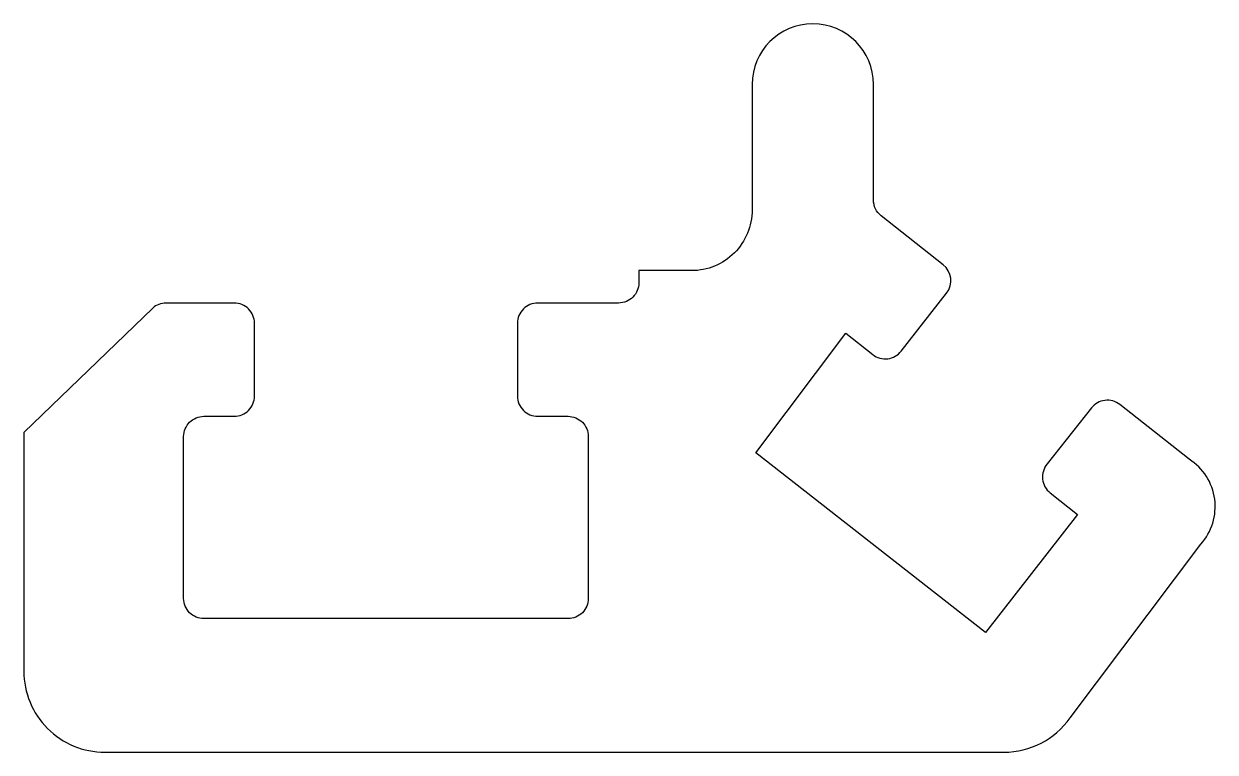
# Model space of a CAD drawing. Extents: x 379.6 to 409, y -61.1 to -43.1.
import ezdxf

# ---------------------------------------------------------------- set-up
doc = ezdxf.new("R2010")
doc.units = 0
doc.layers.add('ANA', color=220, linetype='CONTINUOUS')

msp = doc.modelspace()

# ---------------------------------------------------------------- linework, layer by layer
at = {"layer": 'ANA', "color": 0}
msp.add_line((392.82, -52.773), (393.02, -52.773), dxfattribs=at)
msp.add_lwpolyline([(392.27, -52.773), (393.02, -52.773, -0.414214), (393.52, -53.273), (393.52, -57.273, -0.414214), (393.02, -57.773), (384.02, -57.773, -0.414214), (383.52, -57.273), (383.52, -53.273, -0.414214), (384.02, -52.773), (384.77, -52.773, 0.414214), (385.27, -52.273), (385.27, -50.473, 0.414214), (384.77, -49.973), (383.085, -49.973, 0.182181), (382.755, -50.098), (379.57, -53.173), (379.57, -59.073, 0.414214), (381.57, -61.073), (403.795, -61.073, 0.243373), (405.427, -60.228), (408.661, -55.931, 0.461963), (408.376, -53.836), (406.657, -52.482, 0.414217), (405.955, -52.565), (404.864, -53.95, 0.425764), (404.938, -54.667), (405.615, -55.197), (403.338, -58.112), (397.659, -53.676), (399.886, -50.721), (400.551, -51.247, 0.416101), (401.256, -51.162), (402.375, -49.729, 0.412328), (402.291, -49.029), (400.759, -47.818, -0.229308), (400.57, -47.426), (400.57, -44.573, 1), (397.57, -44.573), (397.57, -47.673, -0.414214), (396.07, -49.173), (394.77, -49.173), (394.77, -49.473, -0.414214), (394.27, -49.973), (392.27, -49.973, 0.414214), (391.77, -50.473), (391.77, -52.273, 0.414214)], format="xyb", close=True, dxfattribs=at)

doc.saveas('drawing.dxf')
